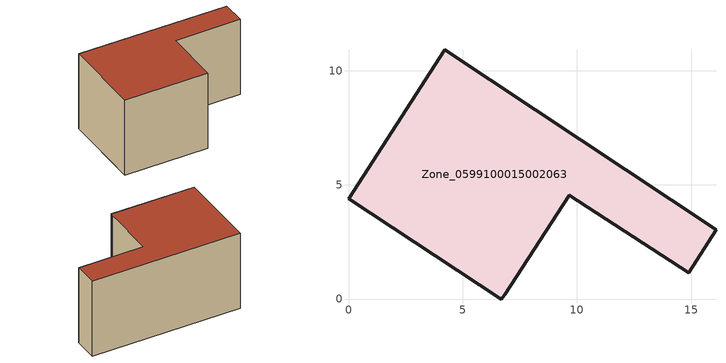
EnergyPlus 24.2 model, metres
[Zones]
Zone_0599100015002063
 floor ground (C_G): 9.66,4.54 6.84,0.2 6.68,0 0,4.4 4.21,10.91 16.09,3.03 14.89,1.15 z0.89
 wall outside (C_F): 6.84,0.2 9.66,4.54 14.89,1.15 16.09,3.03 4.21,10.91 0,4.4 6.68,0 6.84,0.2 z0.89:8.6
 roof outside (C_R): 16.09,3.03 4.21,10.91 0,4.4 6.68,0 6.84,0.2 9.66,4.54 14.89,1.15 z8.6
[BUILDING]
Pand.0599100015002063: North Axis=0; Terrain=City; Loads Convergence Tolerance Value=0.04; Temperature Convergence Tolerance Value=0.4; Solar Distribution=FullExterior; Maximum Number of Warmup Days=25; Minimum Number of Warmup Days=1
[Site:Location]
Rotterdam.The.Hague.AP_ZH_NLD Design_Conditions: Latitude=51.96; Longitude=4.45; Time Zone=1; Elevation=-4.5
[SITE:GROUNDTEMPERATURE:BUILDINGSURFACE]
18, 18, 18, 18, 18, 18, 18, 18, 18, 18, 18, 18
[MATERIAL] Thermal Absorptance=0.9; Solar Absorptance=0.7; Visible Absorptance=0.7
Name | Roughness | Thickness | Conductivity | Density | Specific Heat
G.TC.1965-1974 | MediumSmooth | 0.15 | 0.882353 | 540 | 1210
F.TC.1965-1974 | Rough | 0.3 | 0.697674 | 1920 | 840
R.TC.1965-1974 | MediumRough | 0.2 | 0.232558 | 1500 | 1000
[CONSTRUCTION]
C_G: G.TC.1965-1974
C_F: F.TC.1965-1974
C_R: R.TC.1965-1974
[ZONE]
Zone_0599100015002063: Type=1; Multiplier=1; Ceiling Height=Autocalculate; Volume=Autocalculate; Floor Area=autocalculate; Part of Total Floor Area=Yes
[ZONEINFILTRATION:DESIGNFLOWRATE]
Infil_Zone_0599100015002063: Zone or ZoneList or Space or SpaceList=Zone_0599100015002063; Schedule=AlwaysOn; Design Flow Rate Calculation Method=Flow/Area; Flow Rate per Floor Area=0.003; Constant Term Coefficient=1; Temperature Term Coefficient=0; Velocity Term Coefficient=0; Velocity Squared Term Coefficient=0
[HVACTEMPLATE:ZONE:IDEALLOADSAIRSYSTEM]
Zone_0599100015002063: Maximum Heating Supply Air Temperature=50; Minimum Cooling Supply Air Temperature=13; Maximum Heating Supply Air Humidity Ratio=0.0156; Minimum Cooling Supply Air Humidity Ratio=0.0077; Heating Limit=NoLimit; Cooling Limit=NoLimit; Dehumidification Control Type=ConstantSensibleHeatRatio; Cooling Sensible Heat Ratio=0.7; Dehumidification Setpoint=60; Humidification Control Type=None; Humidification Setpoint=30; Outdoor Air Method=None; Outdoor Air Flow Rate per Person=0.00944; Outdoor Air Flow Rate per Zone Floor Area=0; Outdoor Air Flow Rate per Zone=0; Demand Controlled Ventilation Type=None; Outdoor Air Economizer Type=NoEconomizer; Heat Recovery Type=None; Sensible Heat Recovery Effectiveness=0.7; Latent Heat Recovery Effectiveness=0.65
[ZONECONTROL:THERMOSTAT]
ThermostatControl_Zone_0599100015002063: Zone or ZoneList=Zone_0599100015002063; Control Type Schedule=DualSetpointControlType; Control 1=Thermostat_Zone_0599100015002063; Temperature Difference Between Cutout And Setpoint=0
[THERMOSTATSETPOINT:DUALSETPOINT]
Thermostat_Zone_0599100015002063: Heating Setpoint Temperature Schedule=HeatingSetpoint_Zone_0599100015002063; Cooling Setpoint Temperature Schedule=CoolingSetpoint_Zone_0599100015002063
[SCHEDULE:COMPACT]
HeatingSetpoint_Zone_0599100015002063: Through: 12/31, For: AllDays, Until: 24:00, 21
CoolingSetpoint_Zone_0599100015002063: Through: 12/31, For: AllDays, Until: 24:00, 24
DualSetpointControlType: Through: 12/31, For: AllDays, Until: 24:00, 4
AlwaysOn: Through: 12/31, For: AllDays, Until: 24:00, 1
